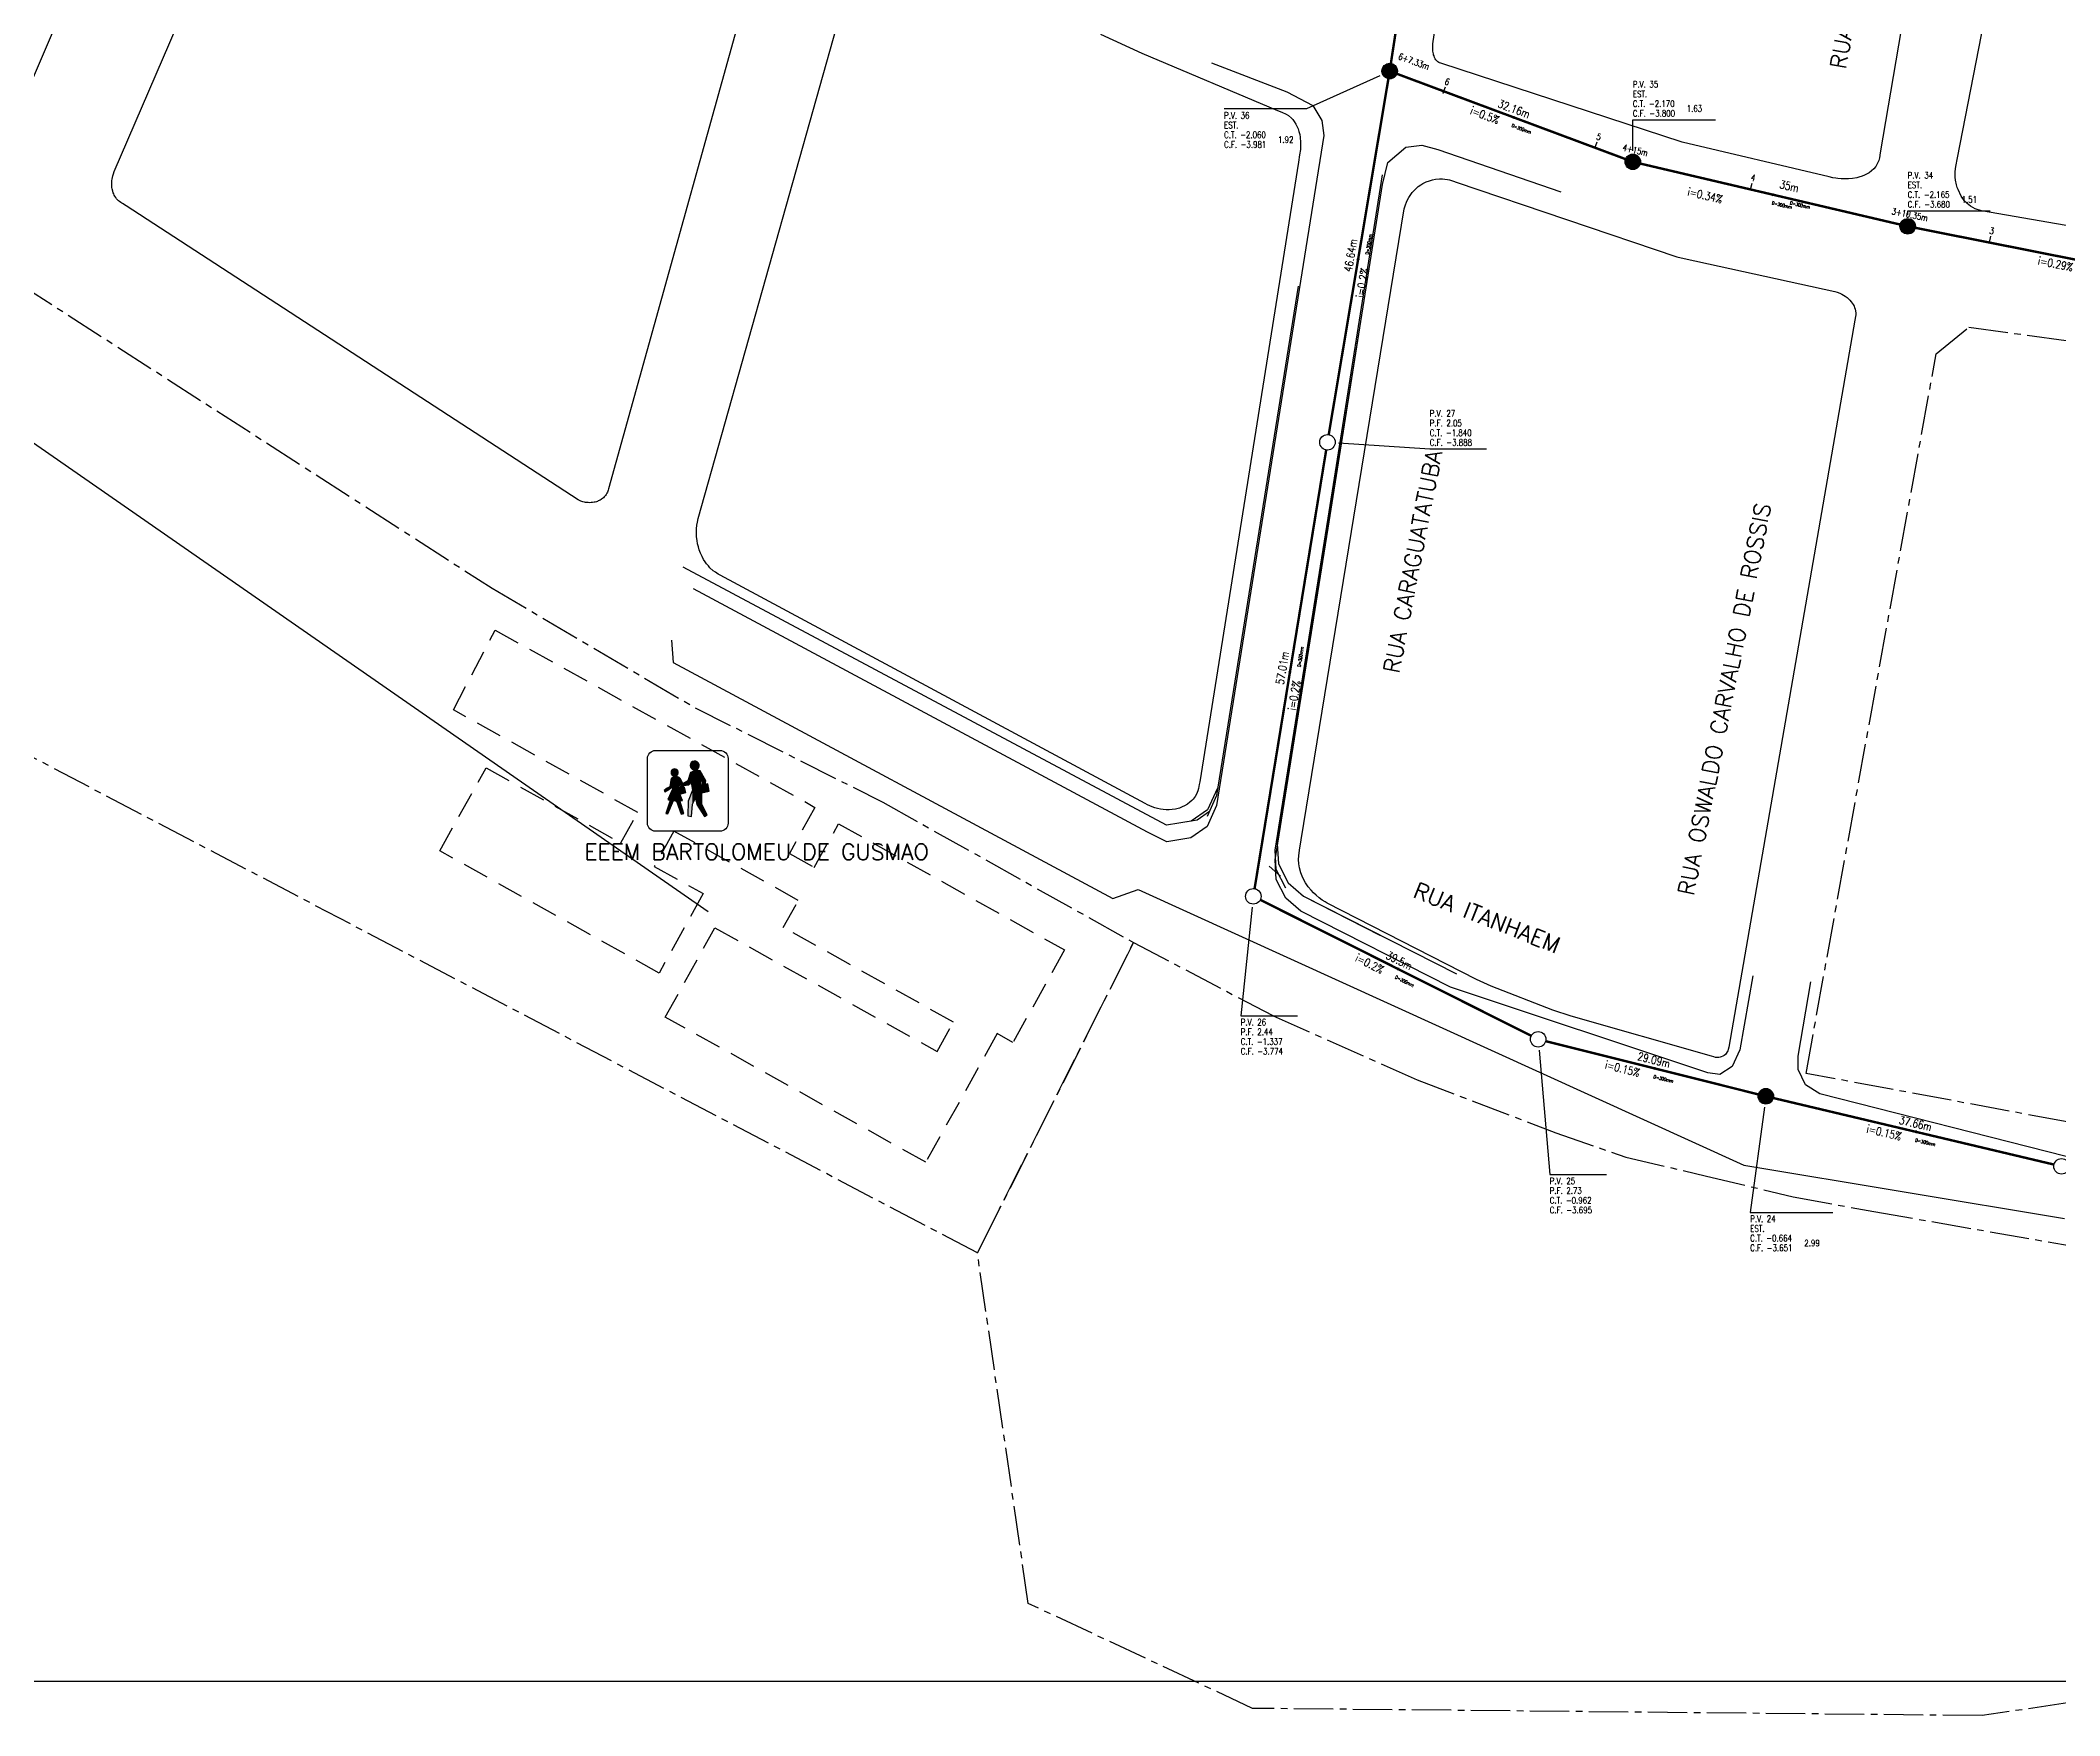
# Model space of a CAD drawing. Extents: x -6997814 to 14282083, y -16 to 289481930.
# Drawn here: x 362103.3 to 362353.6, y 7352283.6 to 7352491.2 of the extents above; entities that cross this region are included whole.
import ezdxf
from ezdxf.enums import TextEntityAlignment as Align

# ---------------------------------------------------------------- set-up
doc = ezdxf.new("R2010")
doc.units = 0
doc.header["$LTSCALE"] = 6.5
doc.linetypes.add('CENTER2', pattern=[1.125, 0.75, -0.125, 0.125, -0.125])
doc.linetypes.add('DASHED', pattern=[0.75, 0.5, -0.25])
doc.layers.get('0').update_dxf_attribs({"linetype": 'CONTINUOUS'})
for name, color, linetype in [('ATRIBUTO', 7, 'CONTINUOUS'), ('EDIF-NAOPRO', 4, 'DASHED'), ('GUIA', 7, 'CONTINUOUS'), ('LISTAGEM_TEXTO', 7, 'CONTINUOUS'), ('PONTOS-CAIXAS_U', 1, 'CONTINUOUS'), ('PS_IND_COMPRIMENTO', 7, 'CONTINUOUS'), ('PS_IND_DIAMETRO', 7, 'CONTINUOUS'), ('PS_IND_FLUXO', 3, 'CONTINUOUS'), ('PS_IND_INCLINACAO', 7, 'CONTINUOUS'), ('PS_PONTOS_IDENTIFICACAO_LIN', 7, 'CONTINUOUS'), ('PS_PONTOS_IDENTIFICACAO_TXT', 7, 'CONTINUOUS'), ('QUADRA-DEF', 7, 'CONTINUOUS'), ('QUADRA-INDEF', 7, 'CENTER2'), ('SIMBOLOS', 2, 'CONTINUOUS'), ('T-MARGEM', 7, 'CONTINUOUS'), ('T_Ptos', 7, 'CONTINUOUS'), ('TUBO_PVC', 1, 'CONTINUOUS'), ('TXT-EDIF', 2, 'CONTINUOUS'), ('TXT-LOGRAD', 3, 'CONTINUOUS')]:
    doc.layers.add(name, color=color, linetype=linetype)
doc.styles.add('ROMANS', font='romans.shx')
doc.styles.add('SABESP', font='ROMANS.shx', dxfattribs={"height": 2})
picture_1 = doc.add_image_def('image1.ecw', size_in_pixel=(49668, 39849))

# ---------------------------------------------------------------- blocks, each defined once
blk = doc.blocks.new('*U173', base_point=(362285.523, 7352579.72))
at = {"layer": 'GUIA'}
blk.add_circle((362285.523, 7352579.72), 0.24, dxfattribs=at)
blk = doc.blocks.new('*U174', base_point=(362285.523, 7352579.72))
at = {"layer": 'GUIA'}
blk.add_circle((362285.523, 7352579.72), 0.24, dxfattribs=at)
blk = doc.blocks.new('*U175', base_point=(362285.523, 7352579.72))
at = {"layer": 'GUIA'}
blk.add_circle((362285.523, 7352579.72), 0.24, dxfattribs=at)
blk = doc.blocks.new('*U176', base_point=(362285.523, 7352579.72))
at = {"layer": 'GUIA'}
blk.add_circle((362285.523, 7352579.72), 0.24, dxfattribs=at)
blk = doc.blocks.new('*U508', base_point=(22.12, 11.73))
at = {"color": 0}
for points in [[(22.02, 12.94), (20.87, 12.52), (20.96, 12.06)], [(22.18, 12.69), (22.07, 12.66), (20.93, 10.31), (20.96, 12.06)], [(22.18, 12.69), (20.93, 10.31), (21.34, 11.07)], [(22.07, 12.66), (22.02, 12.94), (20.96, 12.06)], [(22.12, 11.73), (22.18, 12.69), (21.34, 11.07)], [(22.12, 11.73), (23.03, 11.93), (22.83, 12.81)], [(22.12, 11.73), (22.83, 12.81), (22.52, 12.75)], [(22.12, 11.73), (22.52, 12.75), (22.18, 12.69)], [(22.59, 13.15), (22.2, 13.01), (22.18, 12.69)], [(22.52, 12.75), (22.59, 13.15), (22.18, 12.69)], [(20.96, 12.06), (20.42, 10.67), (20.81, 8.78), (20.38, 8.86)], [(20.96, 12.06), (20.81, 8.78), (20.93, 10.31)], [(21.34, 11.07), (22.1, 10.3), (22.12, 11.73)], [(21.34, 11.07), (21.5, 10.25), (22.44, 8.78)], [(21.34, 11.07), (22.44, 8.78), (22.1, 10.3)], [(22.44, 8.78), (22.77, 8.99), (22.1, 10.3)]]:
    blk.add_solid(points, dxfattribs=at)
blk = doc.blocks.new('*U509', base_point=(19.36, 11.57))
at = {"color": 0}
for points in [[(17.8, 12.27), (18.03, 12.12), (18.45, 12.59)], [(18.13, 12.5), (17.8, 12.27), (18.45, 12.59)], [(18.03, 12.12), (18.31, 12.29), (18.45, 12.59)], [(18.18, 12.77), (18.13, 12.5), (18.45, 12.59)], [(19.32, 12.58), (18.18, 12.8), (18.18, 12.77)], [(19.25, 12.26), (19.32, 12.58), (18.18, 12.77)], [(18.45, 12.59), (18.61, 10.75), (18.18, 12.77), (19.25, 12.26)], [(18.45, 12.59), (18.46, 12.17), (18.61, 10.75)], [(19.78, 12.49), (19.49, 12.55), (19.39, 12.3)], [(17.8, 12.27), (17.44, 12.02), (17.52, 11.82)], [(17.8, 12.27), (17.52, 11.82), (18.03, 12.12)], [(18.18, 10.78), (17.64, 9.16), (17.88, 9.1)], [(18.13, 12.5), (18.04, 12.44), (17.8, 12.27)], [(18.46, 12.17), (18.18, 10.78), (17.88, 9.1)], [(18.46, 12.17), (17.88, 9.1), (18.61, 10.75)], [(18.46, 12.17), (17.89, 10.88), (18.18, 10.78)], [(18.61, 10.75), (19.36, 10.75), (19.25, 12.26), (19.36, 11.57)], [(18.61, 10.75), (18.98, 10.69), (19.36, 10.75)], [(18.98, 10.69), (19.87, 9.17), (19.36, 10.75)], [(18.98, 10.69), (19.55, 9.08), (19.87, 9.17)], [(19.68, 12.36), (19.39, 12.3), (19.25, 12.26)], [(19.36, 11.57), (19.68, 12.36), (19.25, 12.26)], [(19.36, 11.57), (20.11, 11.75), (19.94, 12.42)], [(19.36, 11.57), (19.94, 12.42), (19.68, 12.36)], [(19.36, 10.75), (19.72, 10.78), (19.36, 11.57)], [(19.68, 12.36), (19.78, 12.49), (19.39, 12.3)]]:
    blk.add_solid(points, dxfattribs=at)
blk = doc.blocks.new('*U511', base_point=(19.32, 12.58))
at = {"color": 0}
for points in [[(20.72, 15.26), (20.69, 15.17), (20.7, 14.98), (20.69, 15.07)], [(21.12, 15.63), (20.87, 15.5), (20.7, 14.98), (20.72, 15.26)], [(21.12, 15.63), (20.7, 14.98), (21.16, 14.55)], [(20.87, 15.5), (20.8, 15.43), (20.72, 15.26), (20.75, 15.35)], [(21.12, 15.63), (21.03, 15.6), (20.87, 15.5), (20.94, 15.55)], [(21.4, 15.61), (21.31, 15.63), (21.12, 15.63), (21.22, 15.64)], [(21.77, 15.21), (21.64, 15.46), (21.12, 15.63), (21.4, 15.61)], [(21.44, 14.58), (21.77, 15.21), (21.12, 15.63)], [(21.44, 14.46), (21.44, 14.58), (21.16, 14.55), (21.12, 15.63)], [(21.64, 15.46), (21.57, 15.52), (21.4, 15.61), (21.49, 15.57)], [(21.44, 14.58), (21.6, 14.69), (21.77, 15.21), (21.76, 14.92)], [(21.77, 15.21), (21.74, 15.3), (21.64, 15.46), (21.7, 15.38)], [(21.76, 14.92), (21.78, 15.02), (21.77, 15.21), (21.78, 15.11)], [(18.22, 13.02), (18.18, 12.8), (19.32, 12.58)], [(18.34, 13.53), (18.25, 13.3), (18.22, 13.02)], [(18.34, 13.53), (18.22, 13.02), (19.32, 12.58)], [(18.33, 14.4), (18.3, 14.32), (18.3, 14.17), (18.29, 14.25)], [(18.47, 14.58), (18.33, 14.4), (18.38, 13.95), (18.3, 14.17)], [(18.3, 14.17), (18.31, 14.09), (18.38, 13.95), (18.34, 14.02)], [(18.47, 14.58), (18.41, 14.53), (18.33, 14.4), (18.36, 14.47)], [(18.69, 13.68), (18.51, 13.63), (18.34, 13.53)], [(18.69, 13.68), (18.34, 13.53), (19.32, 12.58)], [(18.47, 14.58), (18.38, 13.95), (18.7, 13.78)], [(18.38, 13.95), (18.44, 13.89), (18.57, 13.81), (18.5, 13.85)], [(18.38, 13.95), (18.57, 13.81), (18.7, 13.78)], [(18.69, 14.67), (18.61, 14.65), (18.47, 14.58), (18.54, 14.63)], [(19.1, 14.5), (18.92, 14.64), (18.47, 14.58), (18.69, 14.67)], [(18.87, 13.79), (19.01, 13.86), (18.47, 14.58), (19.1, 14.5)], [(18.87, 13.71), (18.87, 13.79), (18.47, 14.58)], [(18.87, 13.71), (18.47, 14.58), (19.32, 12.58), (18.7, 13.78)], [(18.57, 13.81), (18.64, 13.78), (18.7, 13.78)], [(18.92, 14.64), (18.84, 14.66), (18.69, 14.67), (18.77, 14.67)], [(18.7, 13.78), (18.69, 13.68), (19.32, 12.58)], [(18.87, 13.79), (18.95, 13.82), (19.01, 13.86)], [(19.31, 13.63), (19.01, 13.72), (18.87, 13.71)], [(19.75, 12.89), (19.31, 13.63), (18.87, 13.71)], [(18.87, 13.71), (19.32, 12.58), (19.39, 12.86)], [(19.75, 12.89), (18.87, 13.71), (19.87, 12.6), (19.39, 12.86)], [(19.1, 14.5), (19.05, 14.55), (18.92, 14.64), (18.99, 14.6)], [(19.01, 13.86), (19.16, 14.05), (19.1, 14.5), (19.19, 14.28)], [(19.01, 13.86), (19.07, 13.92), (19.16, 14.05), (19.12, 13.98)], [(19.19, 14.28), (19.17, 14.36), (19.1, 14.5), (19.14, 14.43)], [(19.16, 14.05), (19.18, 14.12), (19.19, 14.28), (19.19, 14.2)], [(19.75, 12.89), (19.46, 13.45), (19.31, 13.63)], [(19.39, 12.86), (19.51, 12.6), (19.87, 12.6)], [(19.51, 12.6), (19.49, 12.55), (19.87, 12.6), (19.78, 12.49)], [(20.36, 13.19), (19.75, 12.89), (19.87, 12.6)], [(19.87, 12.6), (20.77, 13.02), (21.44, 14.46)], [(19.87, 12.6), (21.44, 14.46), (20.36, 13.19)], [(19.87, 12.6), (20.45, 12.72), (20.77, 13.02), (20.66, 12.87)], [(21.44, 14.46), (21.14, 14.4), (20.36, 13.19)], [(21.14, 14.4), (21.03, 14.35), (20.36, 13.19)], [(21.03, 14.35), (20.68, 14.23), (20.36, 13.19)], [(20.7, 14.98), (20.73, 14.89), (20.83, 14.72), (20.77, 14.8)], [(20.7, 14.98), (20.83, 14.72), (21.16, 14.55), (21.07, 14.57)], [(20.77, 13.02), (22.02, 12.94), (21.44, 14.46)], [(20.77, 13.02), (20.87, 12.52), (22.02, 12.94)], [(20.83, 14.72), (20.9, 14.66), (21.07, 14.57), (20.98, 14.61)], [(21.44, 14.46), (21.16, 14.55), (21.14, 14.4)], [(21.44, 14.58), (21.53, 14.63), (21.6, 14.69)], [(22.59, 13.19), (21.89, 14.44), (21.44, 14.46)], [(21.95, 13.38), (22.59, 13.19), (21.44, 14.46)], [(22.02, 12.94), (21.95, 13.38), (21.44, 14.46)], [(21.6, 14.69), (21.67, 14.76), (21.76, 14.92), (21.72, 14.84)], [(21.95, 13.38), (22.2, 13.08), (22.59, 13.19)], [(22.2, 13.08), (22.2, 13.01), (22.59, 13.19), (22.59, 13.15)]]:
    blk.add_solid(points, dxfattribs=at)
blk = doc.blocks.new('SBCE002')
at = {"layer": 'SIMBOLOS'}
for points in [[(-5, -4), (-5, 4, -0.414214), (-4, 5), (4, 5, -0.414214), (5, 4), (5, -4, -0.414214), (4, -5), (-4, -5, -0.414214)], [(-1.66, 1.81), (-1.68, 1.71), (-1.86, 1.67), (-2.02, 1.56), (-2.11, 1.34), (-2.14, 1.05), (-2.19, 0.8), (-2.23, 0.53), (-2.32, 0.47), (-2.56, 0.31), (-2.92, 0.05), (-2.84, -0.14), (-2.34, 0.16), (-2.05, 0.32), (-1.92, 0.62), (-1.9, 0.2), (-2.47, -1.09), (-2.19, -1.19), (-2.72, -2.81), (-2.48, -2.87), (-1.75, -1.22), (-1.38, -1.28), (-0.81, -2.88), (-0.49, -2.79), (-1, -1.22), (-0.64, -1.19), (-1, -0.4), (-0.25, -0.22), (-0.42, 0.46), (-0.68, 0.39), (-0.49, 0.64), (0.09, 0.76), (0.3, 0.9), (0.41, 1.05), (0.6, 0.1), (0.06, -1.3), (0.02, -3.11), (0.45, -3.18), (0.57, -1.66), (0.97, -0.89), (1.14, -1.71), (2.08, -3.18), (2.41, -2.97), (1.74, -1.67), (1.75, -0.23), (2.67, -0.03), (2.47, 0.85), (2.16, 0.78), (2.23, 1.22), (1.53, 2.48), (1.08, 2.49), (1.08, 2.62, 7.465505), (0.79, 2.58), (0.78, 2.43), (0.67, 2.39), (0.32, 2.27), (0, 1.22), (-0.61, 0.92), (-0.9, 1.49), (-1.05, 1.67), (-1.35, 1.76), (-1.49, 1.74), (-1.49, 1.83, 10.441223)]]:
    blk.add_lwpolyline(points, format="xyb", close=True, dxfattribs=at)
for points in [[(-0.97, 0.89), (-0.85, 0.64), (-0.97, 0.34), (-1.11, 0.3)], [(1.59, 1.41), (1.84, 1.11), (1.82, 0.72), (1.71, 0.7)]]:
    blk.add_lwpolyline(points, close=True, dxfattribs=at)
for name, p in [('*U511', (-1.04, 0.61)), ('*U509', (-1, -0.4)), ('*U508', (1.75, -0.23))]:
    blk.add_blockref(name, p, dxfattribs=at)
at = {"layer": 'ATRIBUTO', "style": 'SABESP', "flags": 1}
for tag, p in [('CODIGO', (0, 0.4)), ('NOME', (0, 0)), ('FONTE', (0, -0.4))]:
    blk.add_attdef(tag, text='', height=0.25, dxfattribs=at).set_placement(p, align=Align.MIDDLE)
blk = doc.blocks.new('*U526', base_point=(9690.446, 9362.01))
at = {"const_width": 0.24, "flags": 128}
blk.add_lwpolyline([(9690.326, 9362.01, 1), (9690.566, 9362.01, 1)], format="xyb", close=True, dxfattribs=at)
blk.add_circle((9690.446, 9362.01), 0.24)
blk = doc.blocks.new('*U527', base_point=(9690.446, 9362.01))
at = {"const_width": 0.24, "flags": 128}
blk.add_lwpolyline([(9690.326, 9362.01, 1), (9690.566, 9362.01, 1)], format="xyb", close=True, dxfattribs=at)
blk.add_circle((9690.446, 9362.01), 0.24)
blk = doc.blocks.new('*U542')
at = {"layer": 'T-MARGEM'}
blk.add_line((0, 0), (0, 0.2), dxfattribs=at)
at = {"layer": 'T-MARGEM', "const_width": 0.025, "flags": 128}
blk.add_lwpolyline([(-0.013, 0, 1), (0.013, 0, 1)], format="xyb", close=True, dxfattribs=at)
blk = doc.blocks.new('*U543')
at = {"layer": 'T-MARGEM'}
blk.add_line((0, 0), (0, 0.2), dxfattribs=at)
at = {"layer": 'T-MARGEM', "const_width": 0.025, "flags": 128}
blk.add_lwpolyline([(-0.013, 0, 1), (0.013, 0, 1)], format="xyb", close=True, dxfattribs=at)
blk = doc.blocks.new('*U546')
at = {"layer": 'T-MARGEM'}
blk.add_line((0, 0), (0, 0.2), dxfattribs=at)
at = {"layer": 'T-MARGEM', "const_width": 0.025, "flags": 128}
blk.add_lwpolyline([(-0.013, 0, 1), (0.013, 0, 1)], format="xyb", close=True, dxfattribs=at)
blk = doc.blocks.new('*U547')
at = {"layer": 'T-MARGEM'}
blk.add_line((0, 0), (0, 0.2), dxfattribs=at)
at = {"layer": 'T-MARGEM', "const_width": 0.025, "flags": 128}
blk.add_lwpolyline([(-0.013, 0, 1), (0.013, 0, 1)], format="xyb", close=True, dxfattribs=at)
blk = doc.blocks.new('*U549')
at = {"layer": 'T-MARGEM'}
blk.add_line((0, 0), (0, 0.2), dxfattribs=at)
at = {"layer": 'T-MARGEM', "const_width": 0.025, "flags": 128}
blk.add_lwpolyline([(-0.013, 0, 1), (0.013, 0, 1)], format="xyb", close=True, dxfattribs=at)
blk = doc.blocks.new('*U550')
at = {"layer": 'T-MARGEM'}
blk.add_line((0, 0), (0, 0.2), dxfattribs=at)
at = {"layer": 'T-MARGEM', "const_width": 0.025, "flags": 128}
blk.add_lwpolyline([(-0.013, 0, 1), (0.013, 0, 1)], format="xyb", close=True, dxfattribs=at)
blk = doc.blocks.new('*U551')
at = {"layer": 'T-MARGEM'}
blk.add_line((0, 0), (0, 0.2), dxfattribs=at)
at = {"layer": 'T-MARGEM', "const_width": 0.025, "flags": 128}
blk.add_lwpolyline([(-0.013, 0, 1), (0.013, 0, 1)], format="xyb", close=True, dxfattribs=at)
blk = doc.blocks.new('*U554', base_point=(9690.446, 9362.01))
at = {"const_width": 0.24, "flags": 128}
blk.add_lwpolyline([(9690.326, 9362.01, 1), (9690.566, 9362.01, 1)], format="xyb", close=True, dxfattribs=at)
blk.add_circle((9690.446, 9362.01), 0.24)
blk = doc.blocks.new('*U559', base_point=(9690.446, 9362.01))
at = {"const_width": 0.24, "flags": 128}
blk.add_lwpolyline([(9690.326, 9362.01, 1), (9690.566, 9362.01, 1)], format="xyb", close=True, dxfattribs=at)
blk.add_circle((9690.446, 9362.01), 0.24)
blk = doc.blocks.new('*U567')
at = {"layer": 'T-MARGEM'}
blk.add_line((0, 0), (0, 0.2), dxfattribs=at)
at = {"layer": 'T-MARGEM', "const_width": 0.025, "flags": 128}
blk.add_lwpolyline([(-0.013, 0, 1), (0.013, 0, 1)], format="xyb", close=True, dxfattribs=at)

msp = doc.modelspace()

# ---------------------------------------------------------------- linework, layer by layer
at = {"layer": 'EDIF-NAOPRO'}
msp.add_lwpolyline([(362159.70372, 7352418.1199), (362199.36377, 7352396.1598), (362196.18377, 7352390.4398), (362199.26378, 7352388.7198), (362202.27378, 7352394.1198), (362230.30381, 7352378.4998), (362223.90381, 7352367.0098), (362221.96381, 7352368.1198), (362213.0838, 7352352.1898), (362180.80376, 7352370.1798), (362186.96376, 7352381.2398), (362214.4938, 7352365.8998), (362216.5238, 7352369.5498), (362195.43377, 7352381.2898), (362197.29377, 7352384.6298), (362181.87375, 7352393.2198), (362179.44375, 7352388.8498), (362185.51376, 7352385.4698), (362180.03375, 7352375.6298), (362152.86372, 7352390.7698), (362158.59372, 7352401.0498), (362175.29375, 7352391.7498), (362177.39375, 7352395.5298), (362154.55372, 7352408.2499), (362159.70372, 7352418.1199)], close=True, dxfattribs=at)
at = {"layer": 'GUIA', "lineweight": -2}
for p, q in [((362248.52141, 7352488.42176, -1.833), (362257.86568, 7352484.8287, -1.9086)), ((362257.86568, 7352484.8287, -1.9086), (362261.07862, 7352483.15559, -1.9541)), ((362261.07862, 7352483.15559, -1.9541), (362262.17938, 7352481.29449, -1.9155)), ((362262.17938, 7352481.29449, -1.9155), (362262.41683, 7352479.42229, -2.0856)), ((362262.41683, 7352479.42229, -2.0856), (362249.13578, 7352396.40463, -1.4498)), ((362270.36703, 7352476.05983, -2.0729), (362272.59405, 7352477.98232, -2.0105)), ((362272.59405, 7352477.98232, -2.0105), (362274.57804, 7352478.23249, -2.0059)), ((362274.57804, 7352478.23249, -2.0059), (362276.57507, 7352477.66737, -2.0336)), ((362276.57507, 7352477.66737, -2.0336), (362291.81538, 7352472.42511, -1.9409)), ((362269.6886, 7352473.32535, -1.9536), (362270.36703, 7352476.05983, -2.0729)), ((362262.97015, 7352430.76005, -1.8581), (362269.6886, 7352473.32535, -1.9536)), ((362262.9777, 7352431.98397, -0.48092), (362269.69615, 7352474.54927, -0.57642)), ((362259.2429, 7352460.7593, -0.55612), (362249.14333, 7352397.62856, -0.07262)), ((362256.40144, 7352389.64699, -1.4497), (362262.97015, 7352430.76005, -1.8581)), ((362256.40899, 7352390.87091, -0.07252), (362262.9777, 7352431.98397, -0.48092)), ((362240.59826, 7352393.07255, -1.3048), (362184.32173, 7352423.22069, -0.9497)), ((362181.58886, 7352416.89921, -0.7292), (362181.78069, 7352414.10709, -0.6723)), ((362181.78069, 7352414.10709, -0.6723), (362236.2741, 7352384.86941, -0.9901)), ((362249.14333, 7352397.62856, -0.07262), (362247.9679, 7352395.01323, -0.07342)), ((362246.71498, 7352394.58183, -0.02616), (362244.45823, 7352394.19182)), ((362248.24947, 7352395.63973, -0.07323), (362246.71498, 7352394.58183, -0.02616)), ((362249.13578, 7352396.40463, -1.4498), (362247.96034, 7352393.78931, -1.4506)), ((362242.97482, 7352391.88528, -1.3543), (362240.59826, 7352393.07255, -1.3048)), ((362245.94246, 7352392.39815, -1.3887), (362242.97482, 7352391.88528, -1.3543)), ((362247.96034, 7352393.78931, -1.4506), (362245.94246, 7352392.39815, -1.3887)), ((362256.53483, 7352387.23342, -1.4036), (362256.40144, 7352389.64699, -1.4497)), ((362256.54239, 7352388.45734, -0.02642), (362256.40899, 7352390.87091, -0.07252)), ((362257.08347, 7352387.65089, 0.13673), (362255.67378, 7352388.88494, 0.02426)), ((362257.72339, 7352384.90668, -1.3224), (362256.53483, 7352387.23342, -1.4036)), ((362257.73095, 7352386.13061, 0.05478), (362256.54239, 7352388.45734, -0.02642)), ((362236.2741, 7352384.86941, -0.9901), (362239.40223, 7352385.96533, -1.1138)), ((362239.40223, 7352385.96533, -1.1138), (362314.51621, 7352351.80819, -0.4469)), ((362259.57715, 7352383.28388, -1.1745), (362257.72339, 7352384.90668, -1.3224)), ((362278.14931, 7352373.87392, -1.0017), (362259.57715, 7352383.28388, -1.1745)), ((362315.61216, 7352375.27119, -0.8591), (362313.99487, 7352366.12412, -0.6786)), ((362321.23078, 7352365.33545, -0.7633), (362322.78449, 7352374.53158, -0.891)), ((362310.04051, 7352363.25548, -0.8331), (362278.14931, 7352373.87392, -1.0017)), ((362313.99487, 7352366.12412, -0.6786), (362313.03152, 7352364.05789, -0.811)), ((362321.23648, 7352363.6678, -0.7987), (362321.23078, 7352365.33545, -0.7633)), ((362311.5068, 7352363.05937, -0.7589), (362310.04051, 7352363.25548, -0.8331)), ((362313.03152, 7352364.05789, -0.811), (362311.5068, 7352363.05937, -0.7589)), ((362322.14689, 7352361.78239, -0.7221), (362321.23648, 7352363.6678, -0.7987)), ((362323.90883, 7352360.66619, -0.6308), (362322.14689, 7352361.78239, -0.7221)), ((362354.45168, 7352352.91166, -0.2248), (362323.90883, 7352360.66619, -0.6308)), ((362314.51621, 7352351.80819, -0.4469), (362354.25651, 7352345.22135, 0.1667))]:
    msp.add_line(p, q, dxfattribs=at)
at = {"layer": 'LISTAGEM_TEXTO', "lineweight": -2}
for p, q in [((362076.59851, 7352459.32608), (362186.10295, 7352383.25377)), ((362266.81507, 7352455.3874), (362256.65872, 7352391.64871)), ((362242.94524, 7352393.93429), (362183.03731, 7352425.9324)), ((362249.25473, 7352398.53764), (362248.03146, 7352395.86576)), ((362248.03146, 7352395.86576), (362245.97122, 7352394.44935)), ((362245.97122, 7352394.44935), (362242.94524, 7352393.93429)), ((362256.65872, 7352391.64871), (362256.81968, 7352389.16998)), ((362256.65872, 7352391.64871), (362256.81968, 7352389.16998)), ((362256.81968, 7352389.16998), (362258.01075, 7352386.82002)), ((362256.81968, 7352389.16998), (362258.01075, 7352386.82002)), ((362258.01075, 7352386.82002), (362259.91004, 7352385.14607)), ((362258.01075, 7352386.82002), (362259.91004, 7352385.14607)), ((362259.91004, 7352385.14607), (362278.87069, 7352375.52089)), ((362259.91004, 7352385.14607), (362269.39037, 7352380.33348))]:
    msp.add_line(p, q, dxfattribs=at)
at = {"layer": 'PS_IND_FLUXO', "lineweight": -2}
for points in [[(362286.04169, 7352481.63567, 0.4, 0, 0), (362285.29212, 7352481.91524, 0, 0, 0)], [(362318.15956, 7352472.06893, 0.4, 0, 0), (362317.38069, 7352472.2516, 0, 0, 0)], [(362266.67545, 7352464.00432, 0.4, 0, 0), (362266.8078, 7352464.79329, 0, 0, 0)], [(362258.22609, 7352412.87293, 0.4, 0, 0), (362258.355, 7352413.66248, 0, 0, 0)], [(362271.70949, 7352376.09617, 0.4, 0, 0), (362270.99443, 7352376.45491, 0, 0, 0)], [(362303.50289, 7352363.792, 0.4, 0, 0), (362302.7268, 7352363.98612, 0, 0, 0)], [(362335.93624, 7352355.92501, 0.4, 0, 0), (362335.15781, 7352356.1095, 0, 0, 0)]]:
    msp.add_lwpolyline(points, format="xyseb", dxfattribs=at)
at = {"layer": 'PS_PONTOS_IDENTIFICACAO_LIN', "linetype": 'Continuous', "lineweight": -2}
for points in [[(362269.36203, 7352486.83125), (362260.30824, 7352482.70366), (362250.06824, 7352482.70366)], [(362300.7346, 7352477.51564), (362300.7346, 7352481.35715), (362310.9746, 7352481.35715)], [(362334.80565, 7352469.5249), (362334.80565, 7352470.08589), (362345.04565, 7352470.08589)], [(362317.04119, 7352359.01322), (362315.28228, 7352345.97077), (362325.52228, 7352345.97077)]]:
    msp.add_lwpolyline(points, dxfattribs=at)
at = {"layer": 'PS_PONTOS_IDENTIFICACAO_LIN', "linetype": 'Continuous'}
for points in [[(362264.24049, 7352441.31426), (362275.5681, 7352440.57876), (362282.6081, 7352440.57876)], [(362253.55438, 7352383.78118), (362252.1355, 7352370.33635), (362259.1755, 7352370.33635)], [(362289.1226, 7352366.06302), (362290.43822, 7352350.66071), (362297.47822, 7352350.66071)]]:
    msp.add_lwpolyline(points, dxfattribs=at)
at = {"layer": 'QUADRA-DEF'}
for points in [[(362072.02359, 7352580.06), (362127.93366, 7352549.2), (362127.90366, 7352546.01), (362100.47364, 7352481.9899)], [(362343.08392, 7352545.9701), (362331.40392, 7352477.25), (362331.30392, 7352476.63), (362331.22392, 7352476.31), (362331.08392, 7352475.97), (362330.85392, 7352475.58), (362330.60392, 7352475.3), (362330.32392, 7352475.04), (362330.01392, 7352474.81), (362329.69392, 7352474.62), (362329.43391, 7352474.5), (362329.14391, 7352474.38), (362328.76391, 7352474.26), (362328.50391, 7352474.19), (362327.96391, 7352474.09), (362327.46391, 7352474.04), (362327.06391, 7352474.03), (362326.56391, 7352474.04), (362326.16391, 7352474.08), (362325.89391, 7352474.11), (362325.51391, 7352474.18), (362325.05391, 7352474.28), (362306.85389, 7352478.59), (362306.85389, 7352478.59), (362276.95385, 7352488.38), (362276.79385, 7352488.43), (362276.68385, 7352488.47), (362276.55385, 7352488.56), (362276.42385, 7352488.68), (362276.31385, 7352488.81), (362276.25385, 7352488.91), (362276.15385, 7352489.1), (362276.09385, 7352489.27), (362276.04385, 7352489.41), (362276.01385, 7352489.55), (362275.97385, 7352489.72), (362275.95385, 7352489.88), (362275.94385, 7352490.04), (362275.93385, 7352490.19), (362275.93385, 7352490.33), (362275.93385, 7352490.49), (362275.94385, 7352490.62), (362275.96385, 7352490.77), (362276.00385, 7352491.08), (362288.41385, 7352571.6501)], [(362343.08392, 7352545.9701), (362331.40392, 7352477.25), (362331.30392, 7352476.63), (362331.22392, 7352476.31), (362331.08392, 7352475.97), (362330.85392, 7352475.58), (362330.60392, 7352475.3), (362330.32392, 7352475.04), (362330.01392, 7352474.81), (362329.69392, 7352474.62), (362329.43391, 7352474.5), (362329.14391, 7352474.38), (362328.76391, 7352474.26), (362328.50391, 7352474.19), (362327.96391, 7352474.09), (362327.46391, 7352474.04), (362327.06391, 7352474.03), (362326.56391, 7352474.04), (362326.16391, 7352474.08), (362325.89391, 7352474.11), (362325.51391, 7352474.18), (362325.05391, 7352474.28), (362306.85389, 7352478.59), (362306.85389, 7352478.59), (362276.95385, 7352488.38), (362276.79385, 7352488.43), (362276.68385, 7352488.47), (362276.55385, 7352488.56), (362276.42385, 7352488.68), (362276.31385, 7352488.81), (362276.25385, 7352488.91), (362276.15385, 7352489.1), (362276.09385, 7352489.27), (362276.04385, 7352489.41), (362276.01385, 7352489.55), (362275.97385, 7352489.72), (362275.95385, 7352489.88), (362275.94385, 7352490.04), (362275.93385, 7352490.19), (362275.93385, 7352490.33), (362275.93385, 7352490.49), (362275.94385, 7352490.62), (362275.96385, 7352490.77), (362276.00385, 7352491.08), (362288.41385, 7352571.6501)], [(362343.08392, 7352545.9701), (362331.40392, 7352477.25), (362331.30392, 7352476.63), (362331.22392, 7352476.31), (362331.08392, 7352475.97), (362330.85392, 7352475.58), (362330.60392, 7352475.3), (362330.32392, 7352475.04), (362330.01392, 7352474.81), (362329.69392, 7352474.62), (362329.43391, 7352474.5), (362329.14391, 7352474.38), (362328.76391, 7352474.26), (362328.50391, 7352474.19), (362327.96391, 7352474.09), (362327.46391, 7352474.04), (362327.06391, 7352474.03), (362326.56391, 7352474.04), (362326.16391, 7352474.08), (362325.89391, 7352474.11), (362325.51391, 7352474.18), (362325.05391, 7352474.28), (362306.85389, 7352478.59), (362306.85389, 7352478.59), (362276.95385, 7352488.38), (362276.79385, 7352488.43), (362276.68385, 7352488.47), (362276.55385, 7352488.56), (362276.42385, 7352488.68), (362276.31385, 7352488.81), (362276.25385, 7352488.91), (362276.15385, 7352489.1), (362276.09385, 7352489.27), (362276.04385, 7352489.41), (362276.01385, 7352489.55), (362275.97385, 7352489.72), (362275.95385, 7352489.88), (362275.94385, 7352490.04), (362275.93385, 7352490.19), (362275.93385, 7352490.33), (362275.93385, 7352490.49), (362275.94385, 7352490.62), (362275.96385, 7352490.77), (362276.00385, 7352491.08), (362288.41385, 7352571.6501)], [(362378.99398, 7352463.99), (362343.95393, 7352470.08), (362343.15393, 7352470.33), (362342.57393, 7352470.67), (362342.19393, 7352470.98), (362341.81393, 7352471.37), (362341.43393, 7352471.9), (362341.04393, 7352472.72), (362340.94393, 7352472.99), (362340.85393, 7352473.32), (362340.74393, 7352473.87), (362340.70393, 7352474.27), (362340.70393, 7352474.96), (362340.77393, 7352475.58), (362340.97393, 7352476.63), (362354.43393, 7352545.7001)], [(362378.99398, 7352463.99), (362343.95393, 7352470.08), (362343.15393, 7352470.33), (362342.57393, 7352470.67), (362342.19393, 7352470.98), (362341.81393, 7352471.37), (362341.43393, 7352471.9), (362341.04393, 7352472.72), (362340.94393, 7352472.99), (362340.85393, 7352473.32), (362340.74393, 7352473.87), (362340.70393, 7352474.27), (362340.70393, 7352474.96), (362340.77393, 7352475.58), (362340.97393, 7352476.63), (362354.43393, 7352545.7001)], [(362378.99398, 7352463.99), (362343.95393, 7352470.08), (362343.15393, 7352470.33), (362342.57393, 7352470.67), (362342.19393, 7352470.98), (362341.81393, 7352471.37), (362341.43393, 7352471.9), (362341.04393, 7352472.72), (362340.94393, 7352472.99), (362340.85393, 7352473.32), (362340.74393, 7352473.87), (362340.70393, 7352474.27), (362340.70393, 7352474.96), (362340.77393, 7352475.58), (362340.97393, 7352476.63), (362354.43393, 7352545.7001)], [(362194.40375, 7352509.68), (362173.76374, 7352435.6199), (362173.72374, 7352435.4699), (362173.68374, 7352435.3499), (362173.63374, 7352435.2299), (362173.57374, 7352435.0999), (362173.48374, 7352434.9499), (362173.38374, 7352434.7999), (362173.32374, 7352434.7299), (362173.23374, 7352434.6299), (362173.13374, 7352434.5299), (362173.01374, 7352434.4299), (362172.90374, 7352434.3499), (362172.85374, 7352434.3199), (362172.73374, 7352434.2399), (362172.50373, 7352434.1299), (362172.39373, 7352434.0799), (362172.28373, 7352434.0399), (362172.12373, 7352433.9999), (362171.98373, 7352433.9699), (362171.80373, 7352433.9399), (362171.63373, 7352433.9199), (362171.47373, 7352433.9099), (362171.25373, 7352433.9199), (362171.08373, 7352433.9299), (362170.90373, 7352433.9499), (362170.77373, 7352433.9799), (362170.60373, 7352434.0199), (362170.44373, 7352434.0599), (362170.32373, 7352434.1099), (362170.15373, 7352434.1899), (362170.02373, 7352434.2799), (362113.99366, 7352470.6999), (362113.99366, 7352470.6999), (362113.77366, 7352470.8299), (362113.62366, 7352470.9299), (362113.46366, 7352471.0299), (362113.31366, 7352471.1099), (362113.16366, 7352471.2199), (362113.02366, 7352471.3399), (362112.91366, 7352471.4499), (362112.78366, 7352471.5899), (362112.68366, 7352471.7199), (362112.58366, 7352471.8799), (362112.51366, 7352472.0199), (362112.44366, 7352472.1799), (362112.38366, 7352472.3099), (362112.33366, 7352472.4499), (362112.31366, 7352472.5199), (362112.25366, 7352472.7899), (362112.22366, 7352472.9799), (362112.20366, 7352473.1599), (362112.19366, 7352473.3599), (362112.19366, 7352473.4899), (362112.20366, 7352473.6899), (362112.21366, 7352473.8299), (362112.24366, 7352474.0199), (362112.27366, 7352474.2199), (362112.32366, 7352474.4099), (362112.39366, 7352474.6499), (362112.51366, 7352474.9499), (362141.00368, 7352541.03)], [(362234.7338, 7352491.99), (362239.89381, 7352489.63), (362256.68383, 7352482.53), (362257.23383, 7352482.29), (362257.78383, 7352482.06), (362258.06383, 7352481.88), (362258.41383, 7352481.58), (362258.59383, 7352481.39), (362258.76383, 7352481.16), (362258.98383, 7352480.82), (362259.13383, 7352480.51), (362259.24383, 7352480.23), (362259.35383, 7352479.91), (362259.44383, 7352479.54), (362259.50383, 7352479.21), (362259.56383, 7352478.56), (362259.56383, 7352478.22), (362259.53383, 7352477.69), (362259.43383, 7352477.04), (362259.29383, 7352476.13), (362247.05383, 7352399.3299), (362247.00383, 7352398.9899), (362246.91383, 7352398.4899), (362246.82383, 7352398.2099), (362246.65383, 7352397.8099), (362246.48383, 7352397.5199), (362246.24383, 7352397.1899), (362246.06383, 7352396.9999), (362245.84383, 7352396.7999), (362245.54383, 7352396.5699), (362245.18383, 7352396.3499), (362244.88383, 7352396.2099), (362244.54383, 7352396.0799), (362244.06383, 7352395.9499), (362243.65383, 7352395.8899), (362243.28383, 7352395.8599), (362242.90383, 7352395.8599), (362242.51383, 7352395.8899), (362242.17383, 7352395.9399), (362241.81382, 7352396.0099), (362241.47382, 7352396.1099), (362241.17382, 7352396.2099), (362240.85382, 7352396.3399), (362240.57382, 7352396.4899), (362240.30382, 7352396.6299), (362240.30382, 7352396.6299), (362187.61375, 7352424.9199), (362187.37375, 7352425.0499), (362187.01375, 7352425.2899), (362186.75375, 7352425.4799), (362186.34375, 7352425.8599), (362186.15375, 7352426.0699), (362185.93375, 7352426.3299), (362185.74375, 7352426.5899), (362185.56375, 7352426.8699), (362185.36375, 7352427.2299), (362185.17375, 7352427.6499), (362185.01375, 7352428.0599), (362184.90375, 7352428.4299), (362184.81375, 7352428.8099), (362184.74375, 7352429.2299), (362184.69375, 7352429.6699), (362184.67375, 7352430.1899), (362184.69375, 7352430.6899), (362184.73375, 7352431.1199), (362184.80375, 7352431.5199), (362184.89375, 7352431.9499), (362205.43376, 7352504.88)]]:
    msp.add_lwpolyline(points, dxfattribs=at)
msp.add_lwpolyline([(362262.84385, 7352384.2998), (362262.59385, 7352384.4398), (362262.21385, 7352384.6798), (362261.84385, 7352384.9498), (362261.47385, 7352385.2598), (362261.15385, 7352385.5598), (362260.85385, 7352385.8898), (362260.51385, 7352386.3098), (362260.18385, 7352386.7998), (362259.96385, 7352387.1898), (362259.75385, 7352387.6498), (362259.60385, 7352388.0498), (362259.43385, 7352388.6498), (362259.34385, 7352389.1498), (362259.30385, 7352389.7098), (362259.32385, 7352390.1698), (362259.41385, 7352390.8598), (362259.62385, 7352392.1199), (362272.41385, 7352470.3299), (362272.51385, 7352470.7099), (362272.73385, 7352471.2999), (362272.95385, 7352471.7199), (362273.20385, 7352472.11), (362273.40385, 7352472.36), (362273.82385, 7352472.82), (362274.13385, 7352473.08), (362274.47385, 7352473.32), (362274.72385, 7352473.46), (362275.11385, 7352473.66), (362275.51385, 7352473.81), (362275.89385, 7352473.91), (362276.26385, 7352473.99), (362276.77385, 7352474.03), (362277.15385, 7352474.03), (362277.44385, 7352474.01), (362277.75385, 7352473.97), (362278.02385, 7352473.91), (362278.50385, 7352473.77), (362278.85385, 7352473.65), (362306.20389, 7352464.3999), (362307.08389, 7352464.1599), (362325.77391, 7352460.0999), (362326.08391, 7352460.0099), (362326.40391, 7352459.8799), (362326.65391, 7352459.7599), (362326.85391, 7352459.6499), (362327.07391, 7352459.4999), (362327.29392, 7352459.3399), (362327.46392, 7352459.1899), (362327.63392, 7352459.0199), (362327.81392, 7352458.8099), (362327.92392, 7352458.6599), (362328.04392, 7352458.4699), (362328.15392, 7352458.2599), (362328.22392, 7352458.0899), (362328.28392, 7352457.9099), (362328.33392, 7352457.6799), (362328.36392, 7352457.4099), (362328.36392, 7352457.2099), (362328.34392, 7352456.9999), (362328.25392, 7352456.5299), (362312.63392, 7352366.4498), (362312.57392, 7352366.1698), (362312.50391, 7352365.9798), (362312.44391, 7352365.8498), (362312.30391, 7352365.6498), (362312.20391, 7352365.5398), (362312.07391, 7352365.4298), (362311.88391, 7352365.3098), (362311.70391, 7352365.2398), (362311.56391, 7352365.1998), (362311.38391, 7352365.1698), (362311.25391, 7352365.1598), (362310.99391, 7352365.1798), (362310.77391, 7352365.2298), (362310.50391, 7352365.3098), (362293.08389, 7352370.2998), (362290.83389, 7352371.0398), (362283.19388, 7352373.9898), (362281.37388, 7352374.8198), (362262.84385, 7352384.2998)], close=True, dxfattribs=at)
msp.add_lwpolyline([(362262.84385, 7352384.2998), (362262.59385, 7352384.4398), (362262.21385, 7352384.6798), (362261.84385, 7352384.9498), (362261.47385, 7352385.2598), (362261.15385, 7352385.5598), (362260.85385, 7352385.8898), (362260.51385, 7352386.3098), (362260.18385, 7352386.7998), (362259.96385, 7352387.1898), (362259.75385, 7352387.6498), (362259.60385, 7352388.0498), (362259.43385, 7352388.6498), (362259.34385, 7352389.1498), (362259.30385, 7352389.7098), (362259.32385, 7352390.1698), (362259.41385, 7352390.8598), (362259.62385, 7352392.1199), (362272.41385, 7352470.3299), (362272.51385, 7352470.7099), (362272.73385, 7352471.2999), (362272.95385, 7352471.7199), (362273.20385, 7352472.11), (362273.40385, 7352472.36), (362273.82385, 7352472.82), (362274.13385, 7352473.08), (362274.47385, 7352473.32), (362274.72385, 7352473.46), (362275.11385, 7352473.66), (362275.51385, 7352473.81), (362275.89385, 7352473.91), (362276.26385, 7352473.99), (362276.77385, 7352474.03), (362277.15385, 7352474.03), (362277.44385, 7352474.01), (362277.75385, 7352473.97), (362278.02385, 7352473.91), (362278.50385, 7352473.77), (362278.85385, 7352473.65), (362306.20389, 7352464.3999), (362307.08389, 7352464.1599), (362325.77391, 7352460.0999), (362326.08391, 7352460.0099), (362326.40391, 7352459.8799), (362326.65391, 7352459.7599), (362326.85391, 7352459.6499), (362327.07391, 7352459.4999), (362327.29392, 7352459.3399), (362327.46392, 7352459.1899), (362327.63392, 7352459.0199), (362327.81392, 7352458.8099), (362327.92392, 7352458.6599), (362328.04392, 7352458.4699), (362328.15392, 7352458.2599), (362328.22392, 7352458.0899), (362328.28392, 7352457.9099), (362328.33392, 7352457.6799), (362328.36392, 7352457.4099), (362328.36392, 7352457.2099), (362328.34392, 7352456.9999), (362328.25392, 7352456.5299), (362312.63392, 7352366.4498), (362312.57392, 7352366.1698), (362312.50391, 7352365.9798), (362312.44391, 7352365.8498), (362312.30391, 7352365.6498), (362312.20391, 7352365.5398), (362312.07391, 7352365.4298), (362311.88391, 7352365.3098), (362311.70391, 7352365.2398), (362311.56391, 7352365.1998), (362311.38391, 7352365.1698), (362311.25391, 7352365.1598), (362310.99391, 7352365.1798), (362310.77391, 7352365.2298), (362310.50391, 7352365.3098), (362293.08389, 7352370.2998), (362290.83389, 7352371.0398), (362283.19388, 7352373.9898), (362281.37388, 7352374.8198), (362262.84385, 7352384.2998)], close=True, dxfattribs=at)
msp.add_lwpolyline([(362262.84385, 7352384.2998), (362262.59385, 7352384.4398), (362262.21385, 7352384.6798), (362261.84385, 7352384.9498), (362261.47385, 7352385.2598), (362261.15385, 7352385.5598), (362260.85385, 7352385.8898), (362260.51385, 7352386.3098), (362260.18385, 7352386.7998), (362259.96385, 7352387.1898), (362259.75385, 7352387.6498), (362259.60385, 7352388.0498), (362259.43385, 7352388.6498), (362259.34385, 7352389.1498), (362259.30385, 7352389.7098), (362259.32385, 7352390.1698), (362259.41385, 7352390.8598), (362259.62385, 7352392.1199), (362272.41385, 7352470.3299), (362272.51385, 7352470.7099), (362272.73385, 7352471.2999), (362272.95385, 7352471.7199), (362273.20385, 7352472.11), (362273.40385, 7352472.36), (362273.82385, 7352472.82), (362274.13385, 7352473.08), (362274.47385, 7352473.32), (362274.72385, 7352473.46), (362275.11385, 7352473.66), (362275.51385, 7352473.81), (362275.89385, 7352473.91), (362276.26385, 7352473.99), (362276.77385, 7352474.03), (362277.15385, 7352474.03), (362277.44385, 7352474.01), (362277.75385, 7352473.97), (362278.02385, 7352473.91), (362278.50385, 7352473.77), (362278.85385, 7352473.65), (362306.20389, 7352464.3999), (362307.08389, 7352464.1599), (362325.77391, 7352460.0999), (362326.08391, 7352460.0099), (362326.40391, 7352459.8799), (362326.65391, 7352459.7599), (362326.85391, 7352459.6499), (362327.07391, 7352459.4999), (362327.29392, 7352459.3399), (362327.46392, 7352459.1899), (362327.63392, 7352459.0199), (362327.81392, 7352458.8099), (362327.92392, 7352458.6599), (362328.04392, 7352458.4699), (362328.15392, 7352458.2599), (362328.22392, 7352458.0899), (362328.28392, 7352457.9099), (362328.33392, 7352457.6799), (362328.36392, 7352457.4099), (362328.36392, 7352457.2099), (362328.34392, 7352456.9999), (362328.25392, 7352456.5299), (362312.63392, 7352366.4498), (362312.57392, 7352366.1698), (362312.50391, 7352365.9798), (362312.44391, 7352365.8498), (362312.30391, 7352365.6498), (362312.20391, 7352365.5398), (362312.07391, 7352365.4298), (362311.88391, 7352365.3098), (362311.70391, 7352365.2398), (362311.56391, 7352365.1998), (362311.38391, 7352365.1698), (362311.25391, 7352365.1598), (362310.99391, 7352365.1798), (362310.77391, 7352365.2298), (362310.50391, 7352365.3098), (362293.08389, 7352370.2998), (362290.83389, 7352371.0398), (362283.19388, 7352373.9898), (362281.37388, 7352374.8198), (362262.84385, 7352384.2998)], close=True, dxfattribs=at)
at = {"layer": 'QUADRA-INDEF'}
for points in [[(362238.84382, 7352379.3998), (362219.49381, 7352340.9598), (362068.31361, 7352420.2298), (362094.50364, 7352465.0799), (362159.34372, 7352423.3099), (362184.49375, 7352408.5099), (362207.77378, 7352396.7998), (362238.84382, 7352379.3998)], [(362238.84382, 7352379.3998), (362256.17385, 7352370.3198), (362273.99387, 7352362.3898), (362291.20389, 7352355.8298), (362299.8639, 7352352.8198), (362309.88391, 7352350.4698), (362320.59393, 7352347.8998), (362330.61394, 7352346.0798), (362355.05397, 7352341.8298), (362370.17399, 7352339.3098), (362384.80401, 7352337.5298), (362414.10404, 7352338.7698), (362423.81405, 7352337.6898), (362462.9641, 7352333.4798), (362455.8841, 7352300.1598), (362344.04397, 7352283.6097), (362253.57386, 7352284.5097), (362225.80382, 7352297.5097), (362219.49381, 7352340.9598), (362238.84382, 7352379.3998)]]:
    msp.add_lwpolyline(points, close=True, dxfattribs=at)
msp.add_lwpolyline([(362354.56397, 7352357.1798), (362322.21393, 7352363.1998), (362338.33393, 7352452.3799), (362342.37393, 7352455.6599), (362377.39398, 7352450.9399)], dxfattribs=at)
at = {"layer": 'TUBO_PVC', "lineweight": -2, "const_width": 0.3}
for points in [[(362270.74451, 7352488.34351), (362276.32155, 7352524.73936)], [(362299.83541, 7352476.49101), (362271.4984, 7352487.0599)], [(362263.04281, 7352442.3488), (362270.44044, 7352486.44881)], [(362333.87183, 7352468.38391), (362301.66842, 7352475.93663)], [(362377.84104, 7352459.61919), (362335.7466, 7352467.97805)], [(362253.85167, 7352386.08008), (362262.72942, 7352440.45533)], [(362288.14952, 7352367.84814), (362254.5544, 7352384.70294)], [(362316.29207, 7352360.59294), (362289.93762, 7352367.18518)], [(362352.93789, 7352351.89559), (362318.15616, 7352360.13892)]]:
    msp.add_lwpolyline(points, dxfattribs=at)

# ---------------------------------------------------------------- block references
at = {"layer": 'PONTOS-CAIXAS_U', "lineweight": -2, "xscale": 4, "yscale": 4, "zscale": 4}
for name, p in [('*U554', (362270.59921, 7352487.39527)), ('*U527', (362300.7346, 7352476.15564)), ('*U526', (362334.80565, 7352468.1649)), ('*U559', (362317.22283, 7352360.36012))]:
    msp.add_blockref(name, p, dxfattribs=at)
for name, p, rotation in [('*U551', (362270.35018, 7352487.2018), 340.0214190975652), ('*U567', (362270.66328, 7352487.45935), 340.0214190975652), ('*U550', (362277.23909, 7352484.69736), 340.0214190975652), ('*U549', (362296.0355, 7352477.86398), 340.0214190975652), ('*U547', (362300.7346, 7352476.15564), 346.8008827613572), ('*U546', (362315.334, 7352472.73161), 346.8008827613572), ('*U543', (362334.80565, 7352468.1649), 348.7686535897), ('*U542', (362344.96233, 7352466.14805), 348.7686535897)]:
    msp.add_blockref(name, p, dxfattribs=dict(at, rotation=rotation))
at = {"layer": 'PONTOS-CAIXAS_U', "xscale": 4, "yscale": 4, "zscale": 4}
for name, p in [('*U176', (362262.88404, 7352441.40234)), ('*U175', (362253.69705, 7352385.13307)), ('*U174', (362289.00687, 7352367.418)), ('*U173', (362353.87122, 7352351.67439))]:
    msp.add_blockref(name, p, dxfattribs=at)
at = {"layer": 'SIMBOLOS'}
msp.add_blockref('SBCE002', (362183.59375, 7352398.2098), dxfattribs=at)

# ---------------------------------------------------------------- texts
at = {"layer": 'PS_IND_COMPRIMENTO', "lineweight": -2, "style": 'ROMANS', "width": 0.8}
for s, rotation, p in [('32.16m', 339.5459258, (362286.01636, 7352482.71241)), ('35m', 346.8008828, (362320.12851, 7352473.13385)), ('46.64m', 80.4774772, (362265.7554, 7352464.56424)), ('57.01m', 80.72723, (362257.30361, 7352413.42884)), ('39.5m', 333.3569011, (362271.80039, 7352377.16936)), ('29.09m', 345.9563142, (362303.35751, 7352364.85917)), ('37.66m', 346.6668094, (362335.77764, 7352356.9903))]:
    msp.add_text(s, height=1, rotation=rotation, dxfattribs=at).set_placement(p, align=Align.MIDDLE_CENTER)
at = {"layer": 'PS_IND_DIAMETRO', "lineweight": -2, "style": 'ROMANS', "width": 0.8}
for rotation, p in [(339.5459258, (362286.92901, 7352480.23744)), (346.8008828, (362319.21635, 7352470.79395)), (346.8008828, (362321.47019, 7352470.79395)), (80.4774772, (362268.01239, 7352465.92967)), (80.72723, (362259.55463, 7352414.80409)), (333.3569011, (362272.44089, 7352374.61042)), (345.9563142, (362304.54078, 7352362.50157)), (346.6668094, (362336.99005, 7352354.64755))]:
    msp.add_text('D=300mm', height=0.4, rotation=rotation, dxfattribs=at).set_placement(p, align=Align.MIDDLE_CENTER)
at = {"layer": 'PS_IND_INCLINACAO', "lineweight": -2, "style": 'ROMANS', "width": 0.8}
for s, rotation, p in [('i=0.5%', 339.5459258, (362282.39416, 7352481.92881)), ('i=0.34%', 346.8008828, (362309.69331, 7352471.99043)), ('i=0.2%', 80.4774772, (362267.21169, 7352461.15636)), ('i=0.29%', 348.7686536, (362353.14646, 7352463.50336)), ('i=0.2%', 80.72723, (362258.77474, 7352410.02734)), ('i=0.2%', 333.3569011, (362268.11482, 7352376.78083)), ('i=0.15%', 345.9563142, (362299.45739, 7352363.77312)), ('i=0.15%', 346.6668094, (362331.89129, 7352355.85597))]:
    msp.add_text(s, height=1, rotation=rotation, dxfattribs=at).set_placement(p, align=Align.MIDDLE_CENTER)
at = {"layer": 'PS_PONTOS_IDENTIFICACAO_TXT', "lineweight": -2, "style": 'ROMANS', "width": 0.8}
for s, rotation, p in [('6+7.33m', 340.0214191, (362273.46815, 7352488.2168)), ('6', 340.0214191, (362277.59219, 7352485.71236)), ('5', 340.0214191, (362296.3886, 7352478.87899)), ('4+15m', 346.8008828, (362300.96212, 7352477.2071)), ('4', 346.8008828, (362315.56152, 7352473.78308)), ('3+10.35m', 348.7686536, (362334.99598, 7352469.22421)), ('3', 348.7686536, (362345.15266, 7352467.20736))]:
    msp.add_text(s, height=0.8, rotation=rotation, dxfattribs=at).set_placement(p, align=Align.CENTER)
for s, p in [('P.V. 35', (362300.7346, 7352485.35715)), ('EST. ', (362300.7346, 7352484.15715)), ('P.V. 36', (362250.06824, 7352481.50366)), ('C.T. -2.170', (362300.7346, 7352482.95715)), ('C.F. -3.800', (362300.7346, 7352481.75715)), ('1.63', (362307.41651, 7352482.35715)), ('C.T. -2.060', (362250.06824, 7352479.10366)), ('EST. ', (362250.06824, 7352480.30366)), ('C.F. -3.981', (362250.06824, 7352477.90366)), ('1.92', (362256.75014, 7352478.50366)), ('P.V. 34', (362334.80565, 7352474.08589)), ('C.T. -2.165', (362334.80565, 7352471.68589)), ('EST. ', (362334.80565, 7352472.88589)), ('C.F. -3.680', (362334.80565, 7352470.48589)), ('1.51', (362341.48756, 7352471.08589)), ('P.V. 24', (362315.28228, 7352344.77077)), ('C.T. -0.664', (362315.28228, 7352342.37077)), ('EST. ', (362315.28228, 7352343.57077)), ('2.99', (362321.99466, 7352341.77077)), ('C.F. -3.651', (362315.28228, 7352341.17077))]:
    msp.add_text(s, height=0.8, dxfattribs=at).set_placement(p)
at = {"layer": 'PS_PONTOS_IDENTIFICACAO_TXT', "style": 'ROMANS', "width": 0.8}
for s, p in [('P.V. 27', (362275.5681, 7352444.57876)), ('C.T. -1.840', (362275.5681, 7352442.17876)), ('P.F. 2.05', (362275.5681, 7352443.37876)), ('C.F. -3.888', (362275.5681, 7352440.97876)), ('P.V. 26', (362252.1355, 7352369.13635)), ('C.T. -1.337', (362252.1355, 7352366.73635)), ('P.F. 2.44', (362252.1355, 7352367.93635)), ('C.F. -3.774', (362252.1355, 7352365.53635)), ('P.V. 25', (362290.43822, 7352349.46071)), ('C.T. -0.962', (362290.43822, 7352347.06071)), ('P.F. 2.73', (362290.43822, 7352348.26071)), ('C.F. -3.695', (362290.43822, 7352345.86071))]:
    msp.add_text(s, height=0.8, dxfattribs=at).set_placement(p)
at = {"layer": 'TXT-EDIF', "style": 'SABESP'}
msp.add_text('EEEM BARTOLOMEU DE GUSMAO', height=2, dxfattribs=at).set_placement((362192.12377, 7352390.6598), align=Align.MIDDLE_CENTER)
at = {"layer": 'TXT-LOGRAD', "style": 'SABESP'}
for s, rotation, p in [('RUA OSWALDO CARVALHO DE ROSSIS', 79.8702075, (362330.49391, 7352512.05)), ('RUA CARAGUATATUBA', 78.9983134, (362273.44386, 7352426.6099)), ('RUA OSWALDO CARVALHO DE ROSSIS', 78.7862087, (362312.09391, 7352409.5699)), ('RUA ITANHAEM', -21.5223902, (362282.67388, 7352382.4798))]:
    msp.add_text(s, height=2, rotation=rotation, dxfattribs=at).set_placement(p, align=Align.MIDDLE_CENTER)

# ---------------------------------------------------------------- pictures from other files: only their frames are drawn
at = {"layer": 'T_Ptos'}
image = msp.add_image(picture_1, insert=(362075.72988, 7352287.82708), size_in_units=(689.73754, 553.38147), dxfattribs=dict(at, fade=70))
image.dxf.flags = 15

doc.saveas('drawing.dxf')
